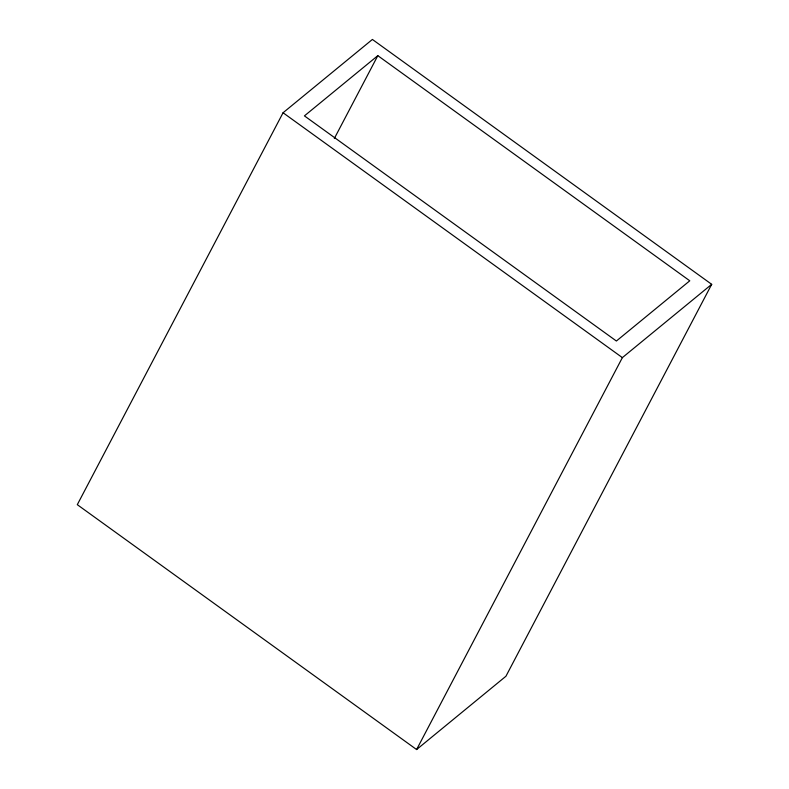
<?xml version="1.0" encoding="UTF-8"?>
<svg xmlns="http://www.w3.org/2000/svg" width="789" height="789" viewBox="0 0 789 789"><rect width="100%" height="100%" fill="white"/><g stroke="black" fill="none" stroke-linecap="round" stroke-linejoin="round"><path stroke-width="1.18" d="M283.064 112.758L77.302 504.674L416.602 749.55L505.936 676.242L711.698 284.326L372.398 39.45L283.064 112.758L622.373 357.624L711.698 284.326M334.329 138.489L377.823 55.654L689.773 280.795L616.387 341.016L304.426 115.884L377.823 55.654M416.602 749.55L622.373 357.624"/></g></svg>
